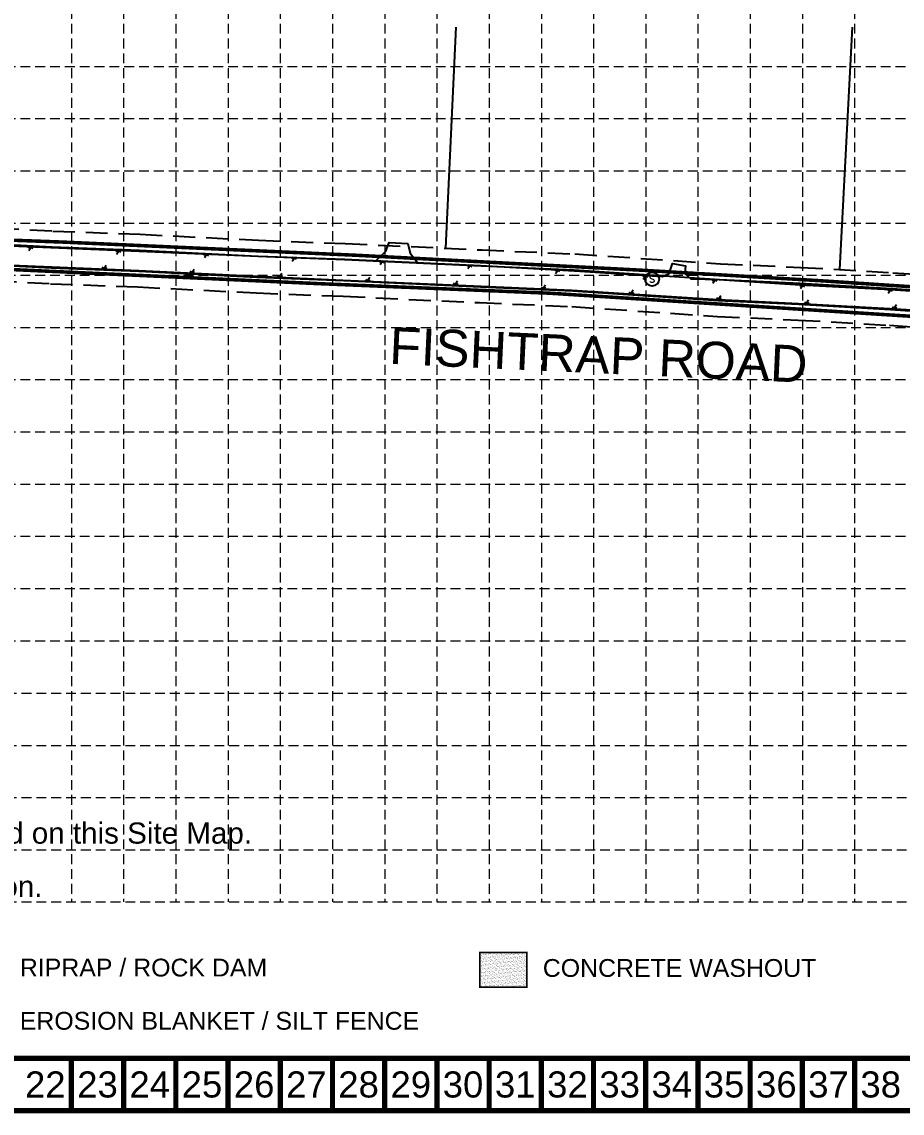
# Model space of a CAD drawing. Header units: feet. Extents: x 3367 to 7175, y 7285 to 9667.
# Drawn here: x 4680 to 5681, y 7285 to 8526 of the extents above; entities that cross this region are included whole.
import ezdxf
from ezdxf.enums import TextEntityAlignment as Align

# ---------------------------------------------------------------- set-up
doc = ezdxf.new("R2010")
doc.units = ezdxf.units.FT
doc.header["$MEASUREMENT"] = 0
doc.linetypes.add('DASHED2', pattern=[0.375, 0.25, -0.125])
doc.linetypes.add('HIDDEN', pattern=[0.375, 0.25, -0.125])
for name, color, linetype in [('ADJ', 11, 'Continuous'), ('BASE', 7, 'Continuous'), ('EX-DRIVE', 8, 'Continuous'), ('EX-EOA', 7, 'Continuous'), ('EX-ROW', 8, 'Continuous'), ('EX-SS-MH', 8, 'Continuous'), ('GRID', 254, 'HIDDEN'), ('LEGEND', 7, 'Continuous'), ('LIMITS OF DISTURBANCE', 1, 'HIDDEN'), ('PRO-PAV', 6, 'Continuous')]:
    doc.layers.add(name, color=color, linetype=linetype)
doc.styles.add("L200'", font='ARIAL.TTF', dxfattribs={"height": 0.001968503937008})
doc.styles.add('SIMPLEX', font='simplex.shx', dxfattribs={"height": 4})
doc.styles.get("Standard").update_dxf_attribs({"font": 'ARIAL.TTF'})

# ---------------------------------------------------------------- blocks, each defined once
blk = doc.blocks.new('A1')
at = {"layer": 'EX-EOA', "color": 8}
for p, q in [((-1.798913186947175, 0.06254075333708897), (-0.3307214988549276, 2.412947774899294)), ((0, 0), (2.936383376185404, 4.700814043126229)), ((1.798913186947175, -0.06254075333708897), (3.267104875039422, 2.287866268226935))]:
    blk.add_line(p, q, dxfattribs=at)
blk = doc.blocks.new('a2')
at = {"layer": 'EX-EOA', "color": 8}
for p, q in [((-1.79798654942897, 0.08511385361089197), (-3.295562378656086, -2.246680870566706)), ((0, 0), (-2.995151658456507, -4.663589448357015)), ((1.797986549428515, -0.08511385360725399), (0.3004107202009436, -2.416908577786671))]:
    blk.add_line(p, q, dxfattribs=at)

msp = doc.modelspace()

# ---------------------------------------------------------------- hatches: boundary and pattern name
at = {"layer": 'BASE'}
h = msp.add_hatch(dxfattribs=at)
h.set_pattern_fill('AR-SAND', color=30, scale=1.566639175678359, style=0)
h.set_pattern_definition([(37.49999999999999, (6526.549777965047, 7310.757409798366), (-0.0986878626220482, 3.018637601164244), [0, -2.381291547031107, 0, -2.663286598653211, 0, -2.545788660477335]), (7.499999999999998, (6526.549777965047, 7310.757409798366), (2.772601518675395, 4.421284585275445), [0, -1.284644124056254, 0, -2.146295670679353, 0, -0.8224855672311386]), (327.5, (6524.62281177896, 7310.757409798366), (4.878736639239833, 0.008865694968269416), [0, -0.7833195878391797, 0, -2.819950516221047, 0, -3.681602062844145]), (317.5, (6524.62281177896, 7310.757409798366), (4.709515705771924, 1.37500092356163), [0, -0.3916597939195898, 0, -1.848634227300464, 0, -2.114962887165786])])
h.paths.add_polyline_path([(5254.488233939873, 7428.255347974243), (5254.488233939873, 7467.421327366202), (5200.852742628693, 7467.421327366202), (5200.852742628693, 7428.255347974243)])

# ---------------------------------------------------------------- linework, layer by layer
at = {"layer": 'ADJ', "color": 7}
msp.add_line((5173.691888659876, 8520.23079899326), (5161.779288426156, 8268.86787602023), dxfattribs=at)
msp.add_lwpolyline([(5610.414968319408, 8244.536282850291), (5624.855464028324, 8520.23079899326)], dxfattribs=at)
at = {"layer": 'BASE', "const_width": 5.940000000000225}
for points in [[(3370.089398579349, 7287.740192107319), (7171.689398579493, 7287.740192107319), (7171.689398579493, 9663.740192107409), (3370.089398579349, 9663.740192107409)], [(3429.359656699937, 7347.124636830805), (7112.455346680825, 7347.021628724266), (7112.378581418374, 9604.368609852492), (3430.108134398214, 9604.436990884251)]]:
    msp.add_lwpolyline(points, close=True, dxfattribs=at)
at = {"layer": 'BASE', "color": 30, "const_width": 1.958298969597949}
msp.add_lwpolyline([(5200.852742628693, 7428.255347974244), (5254.488233939873, 7428.255347974244), (5254.488233939873, 7467.421327366203), (5200.852742628693, 7467.421327366203)], close=True, dxfattribs=at)
at = {"layer": 'BASE', "const_width": 5.940000000000225}
for points in [[(4736.289398579401, 7287.740192107319), (4736.289398579401, 7347.140192107321)], [(4795.689398579403, 7287.740192107319), (4795.689398579403, 7347.140192107321)], [(4855.089398579405, 7287.740192107319), (4855.089398579405, 7347.140192107321)], [(4914.489398579408, 7287.740192107319), (4914.489398579408, 7347.140192107321)], [(4973.889398579409, 7287.740192107319), (4973.889398579409, 7347.140192107321)], [(5033.289398579413, 7287.740192107319), (5033.289398579413, 7347.140192107321)], [(5092.689398579414, 7287.740192107319), (5092.689398579414, 7347.140192107321)], [(5152.089398579416, 7287.740192107319), (5152.089398579416, 7347.140192107321)], [(5211.489398579419, 7287.740192107319), (5211.489398579419, 7347.140192107321)], [(5270.889398579421, 7287.740192107319), (5270.889398579421, 7347.140192107321)], [(5330.289398579424, 7287.740192107319), (5330.289398579424, 7347.140192107321)], [(5389.689398579425, 7287.740192107319), (5389.689398579425, 7347.140192107321)], [(5449.089398579428, 7287.740192107319), (5449.089398579428, 7347.140192107321)], [(5508.48939857943, 7287.740192107319), (5508.48939857943, 7347.140192107321)], [(5567.889398579433, 7287.740192107319), (5567.889398579433, 7347.140192107321)], [(5627.289398579434, 7287.740192107319), (5627.289398579434, 7347.140192107321)]]:
    msp.add_lwpolyline(points, dxfattribs=at)
at = {"layer": 'EX-DRIVE', "color": 253}
for points in [[(3597.39727842994, 8289.369411264894), (3640.550751332265, 8287.076865072233), (3783.949051332265, 8283.623965072233), (3895.666251332265, 8281.682965072232), (4025.053151332265, 8277.605165072233), (4162.863151332265, 8273.506865072233), (4276.500751332265, 8271.648165072233), (4398.099551332265, 8262.113265072232), (4504.064751332266, 8256.964265072233), (4612.506151332265, 8251.776665072233), (4713.955051332265, 8247.625265072233), (4812.850451332266, 8243.509865072232), (4947.714951332266, 8237.041665072233), (5045.169751332265, 8232.453565072232), (5202.532451332265, 8225.759365072232), (5305.730851332266, 8221.161265072233), (5472.592051332265, 8210.514265072232), (5563.583751332266, 8205.986365072233), (5667.430151332264, 8200.438865072232), (5779.391151332266, 8193.403065072232)], [(4612.669251332265, 8273.840065072232), (4712.924351332265, 8269.701565072233), (4813.384351332264, 8265.502665072232), (4948.621851332266, 8259.935765072232), (5047.181551332265, 8256.448165072232), (5201.724351332265, 8249.375565072232), (5308.707551332265, 8243.294965072233), (5408.865851332264, 8236.602465072232), (5416.311551332265, 8240.004565072233), (5420.270351332265, 8251.464065072232), (5435.048851332265, 8248.952065072233), (5434.220951332265, 8240.150365072232), (5440.989951332265, 8234.205065072232), (5473.256151332265, 8233.118465072232), (5565.506151332265, 8227.349365072232), (5668.146851332265, 8222.003265072233), (5782.131451332265, 8214.378265072233)]]:
    msp.add_lwpolyline(points, dxfattribs=at)
at = {"layer": 'EX-DRIVE', "color": 7}
msp.add_lwpolyline([(5082.842224186688, 8254.816166203114), (5093.982651332266, 8265.426965072233), (5097.689151332264, 8275.512565072233), (5118.897251332266, 8274.229965072233), (5121.576951332265, 8263.099265072233), (5130.016433437464, 8252.657254158381)], dxfattribs=at)
at = {"layer": 'EX-ROW', "linetype": 'DASHED2', "ltscale": 100}
for points in [[(3597.397278429941, 8329.533262930649), (3642.471051340062, 8327.611338607869), (3784.602400419116, 8323.290000506217), (3897.983600479409, 8322.304051819021), (4025.456611970408, 8318.771977615463), (4162.452817311818, 8316.336008420598), (4278.194890601814, 8310.708526818444), (4401.458153375315, 8305.369703660666), (4505.697097977199, 8298.783506786775), (4614.238697681245, 8293.68024917055), (4715.062796238289, 8288.43592023245), (4814.63726123971, 8284.749113845755), (4948.999955126932, 8277.977181181086), (5047.877056645024, 8274.102087324014), (5203.407244994636, 8266.954923855756), (5309.081046044406, 8262.357890137902), (5474.581152502462, 8251.229444015209), (5566.09852554206, 8247.11649438454), (5670.822678244074, 8241.019198442405), (5782.723691572175, 8233.479952273588)], [(3597.39727842994, 8269.478743824147), (3640.281251324467, 8267.650191536595), (3783.429702245414, 8263.29792963825), (3896.89170218512, 8262.311278325444), (4024.092290694121, 8258.786752529002), (4160.462085352712, 8256.361921723868), (4275.439812062717, 8250.77160332602), (4398.267949289216, 8245.4516264838), (4502.396204687332, 8238.87242335769), (4611.271404983285, 8233.753480973915), (4712.394306426241, 8228.493609912015), (4812.017041424822, 8224.80501629871), (4946.314947537599, 8218.036348963378), (5045.325046019509, 8214.156042820452), (5200.726257669898, 8207.01480628871), (5305.764056620124, 8202.445440006564), (5471.22115016207, 8191.319886129257), (5563.007777122473, 8187.194835759925), (5667.062224420453, 8181.136531702061), (5779.249811092353, 8173.577977870875)]]:
    msp.add_lwpolyline(points, dxfattribs=at)
at = {"layer": 'EX-SS-MH', "color": 7}
msp.add_circle((5396.873051332264, 8233.684065072233), 7.922824290267863, dxfattribs=at)
at = {"layer": 'GRID', "color": 252, "linetype": 'HIDDEN', "lineweight": 0, "ltscale": 45}
for p, q in [((4736.289398579401, 9604.340192107407), (4736.289398579401, 7525.077843513585)), ((4795.689398579403, 9604.340192107407), (4795.689398579403, 7525.077843513585)), ((4855.089398579405, 9604.340192107407), (4855.089398579405, 7525.077843513585)), ((4914.489398579408, 9604.340192107407), (4914.489398579407, 7525.077843513585)), ((4973.889398579409, 9604.340192107407), (4973.889398579409, 7525.077843513585)), ((5033.289398579413, 9604.340192107407), (5033.289398579412, 7525.077843513585)), ((5092.689398579414, 9604.340192107407), (5092.689398579414, 7525.077843513585)), ((5152.089398579416, 9604.340192107407), (5152.089398579416, 7525.077843513585)), ((5211.489398579419, 9604.340192107407), (5211.489398579419, 7525.077843513585)), ((5270.889398579421, 9604.340192107407), (5270.889398579421, 7525.077843513585)), ((5330.289398579424, 9604.340192107407), (5330.289398579424, 7525.077843513585)), ((5389.689398579425, 9604.340192107407), (5389.689398579425, 7525.077843513585)), ((5449.089398579428, 9604.340192107407), (5449.089398579428, 7525.077843513585)), ((5508.48939857943, 9604.340192107407), (5508.48939857943, 7525.077843513585)), ((5567.889398579433, 9604.340192107407), (5567.889398579432, 7525.077843513585)), ((5627.289398579434, 9604.340192107407), (5627.289398579434, 7525.077843513585)), ((3429.489398579351, 8475.740192107363), (7112.289398579491, 8475.740192107363)), ((3429.489398579351, 8416.340192107362), (7112.289398579491, 8416.340192107362)), ((3429.489398579351, 8356.940192107359), (7112.289398579491, 8356.940192107359)), ((3429.489398579351, 8297.540192107357), (7112.289398579491, 8297.540192107357)), ((3429.489398579351, 8238.140192107354), (7112.289398579491, 8238.140192107354)), ((3429.489398579351, 8178.740192107352), (7112.289398579491, 8178.740192107352)), ((3429.489398579351, 8119.34019210735), (7112.289398579491, 8119.34019210735)), ((3429.489398579351, 8059.940192107348), (7112.289398579491, 8059.940192107348)), ((3429.489398579351, 8000.540192107345), (7112.289398579491, 8000.540192107345)), ((3429.489398579351, 7941.140192107343), (7112.289398579491, 7941.140192107343)), ((3429.489398579351, 7881.740192107341), (7112.289398579491, 7881.740192107341)), ((3429.489398579351, 7822.340192107339), (7112.289398579491, 7822.340192107339)), ((3430.821208628741, 7762.677843513595), (7113.621208628882, 7762.677843513595)), ((3430.821208628741, 7703.277843513592), (7113.621208628882, 7703.277843513592)), ((3430.821208628741, 7643.87784351359), (7113.621208628882, 7643.87784351359)), ((3430.821208628741, 7584.477843513588), (7113.621208628882, 7584.477843513588)), ((3430.821208628741, 7525.077843513585), (7113.621208628882, 7525.077843513585))]:
    msp.add_line(p, q, dxfattribs=at)
at = {"layer": 'LIMITS OF DISTURBANCE', "ltscale": 100, "const_width": 4}
for points in [[(3597.640318738475, 8316.762155036566), (3597.640318738475, 8316.762155036566), (3597.640318738475, 8316.762155036566), (3645.055685595155, 8314.382272287374), (3709.135901505211, 8312.399067103532), (3815.511653024983, 8309.613351813237), (3942.030117363418, 8307.176689950087), (4072.220651458712, 8304.42508322282), (4141.973830542487, 8302.52694397328), (4142.915270506292, 8321.349459969271), (4211.390778592857, 8318.827663680731), (4212.662767202444, 8298.906710406944), (4342.084896966753, 8294.293607163512), (4433.65789013774, 8290.179918121063), (4551.53635339512, 8282.36129486379), (4726.824567820335, 8275.84717574502), (5061.384979267375, 8260.810984209635), (5383.485023419064, 8243.935966709014), (5588.412155893468, 8231.885575769404), (5737.397706777392, 8222.0455521302)], [(5730.207961893193, 8188.94599984504), (5279.810346346971, 8217.714906143658), (5017.690155705863, 8228.5575251948), (4513.392598863113, 8251.732284701175), (4214.782713569719, 8267.965654836375), (4214.994728995665, 8249.528195750729), (4144.600410274401, 8251.338849047439), (4144.079085858841, 8269.16267362365), (3736.820667240598, 8276.527315103256), (3597.580619019744, 8282.309858054883), (3597.580619019744, 8282.309858054883)]]:
    msp.add_lwpolyline(points, dxfattribs=at)
at = {"layer": 'PRO-PAV', "color": 7}
for points in [[(3597.39727842994, 8311.516907198698), (3641.814111335384, 8309.622994486486), (3784.250590967005, 8305.292379245826), (3897.656030991122, 8304.306219770948), (4025.047315587522, 8300.776410089526), (4161.855597724087, 8298.343782411579), (4277.368367040085, 8292.727449770717), (4400.501092149485, 8287.394280507608), (4504.706829990238, 8280.81018175805), (4613.348509871857, 8275.70221871156), (4714.262249294676, 8270.453227136319), (4813.851195295243, 8266.76588458164), (4948.194452850132, 8259.994931515774), (5047.111453457366, 8256.118273972945), (5202.602948797212, 8248.972888585642), (5308.08594921712, 8244.384155098502), (5473.573151800345, 8233.256576649423), (5565.171301016182, 8229.139996797156), (5669.694542096991, 8223.054398420301), (5781.681527428229, 8215.509359952774)], [(3597.39727842994, 8287.495099556098), (3640.938191329146, 8285.638535657978), (3783.781511697524, 8281.29555089864), (3897.219271673408, 8280.309110373517), (4024.501587077008, 8276.78232005494), (4161.059304940444, 8274.354147732887), (4276.266335624446, 8268.752680373747), (4399.225010515045, 8263.427049636859), (4503.386472674293, 8256.845748386415), (4612.161592792673, 8251.731511432905), (4713.194853369855, 8246.476303008147), (4812.803107369289, 8242.788245562824), (4947.120449814398, 8236.01859862869), (5046.090649207164, 8232.139856171521), (5201.53055386732, 8224.996841558823), (5306.759153447409, 8220.419175045965), (5472.229150864188, 8209.292753495043), (5563.935001648349, 8205.171333347309), (5668.190360567538, 8199.101331724165), (5780.2919752363, 8191.54857019169)]]:
    msp.add_lwpolyline(points, dxfattribs=at)

# ---------------------------------------------------------------- block references
at = {"layer": 'EX-DRIVE'}
for name, p, rotation in [('a2', (4691.005604714695, 8270.606364258278), 357.6361897135546), ('a2', (4790.918840572246, 8266.441650072533), 357.606616557933), ('a2', (4890.833636107986, 8262.31455213449), 357.6428142898808), ('a2', (4990.758324547729, 8258.444738171924), 357.9733966311856), ('A1', (4772.827288487259, 8245.175375544633), 357.6170875114731), ('A1', (4872.723827713984, 8240.638294176168), 357.2541566026538), ('a2', (5090.677485347176, 8254.457588074056), 357.3797059465259), ('a2', (5190.572929311727, 8249.885906203508), 357.3797059465259), ('A1', (4972.610054584218, 8235.869621999645), 357.3045472972622), ('A1', (5072.504964016636, 8231.29072673283), 357.5641095688733), ('a2', (5290.418113189535, 8244.334481160466), 356.7469818771808), ('a2', (5390.206858755691, 8237.849244498588), 356.1772229725145), ('a2', (5469.123000251431, 8233.257653509805), 358.0712301111819), ('A1', (5172.414604307785, 8227.040576512753), 357.5641095688733), ('A1', (5272.318129319701, 8222.649999753061), 357.4488209730771), ('A1', (5372.149907856345, 8216.923229538435), 356.3490476429829), ('a2', (5568.935791255844, 8227.17073030069), 357.0184106215398), ('a2', (5668.799847773365, 8221.959582874257), 356.1729006227101), ('A1', (5471.946957360968, 8210.555426921197), 356.3490476429829), ('A1', (5571.821311691696, 8205.546312589971), 356.9421520324497), ('A1', (5671.676611837778, 8200.172011017476), 356.4041742290121)]:
    msp.add_blockref(name, p, dxfattribs=dict(at, rotation=rotation))

# ---------------------------------------------------------------- texts
at = {"layer": 'BASE', "color": 7, "style": "L200'"}
for s, p in [('Location of concrete washout will be determined in the field and will be reflected on this Site Map.', (3494.101947025298, 7591.408309055097)), ('BMPs are not to scale. Verify size/location/quantity in the field prior to installation.', (3493.317292451666, 7530.747782172331))]:
    msp.add_text(s, height=24.08933228581475, dxfattribs=at).set_placement(p)
at = {"layer": 'BASE'}
for s, p in [('22', (4706.589398579399, 7317.440192107319)), ('23', (4765.989398579402, 7317.440192107319)), ('24', (4825.389398579404, 7317.440192107319)), ('25', (4884.789398579406, 7317.440192107319)), ('26', (4944.189398579409, 7317.440192107319)), ('27', (5003.589398579411, 7317.440192107319)), ('28', (5062.989398579413, 7317.440192107319)), ('29', (5122.389398579416, 7317.440192107319)), ('30', (5181.789398579418, 7317.440192107319)), ('31', (5241.18939857942, 7317.440192107319)), ('32', (5300.589398579422, 7317.440192107319)), ('33', (5359.989398579424, 7317.440192107319)), ('34', (5419.389398579427, 7317.440192107319)), ('35', (5478.789398579429, 7317.440192107319)), ('36', (5538.189398579431, 7317.440192107319)), ('37', (5597.589398579434, 7317.440192107319)), ('38', (5656.989398579435, 7317.440192107319))]:
    msp.add_text(s, height=29.70000000000113, dxfattribs=at).set_placement(p, align=Align.MIDDLE_CENTER)
at = {"layer": 'EX-DRIVE', "color": 7, "insert": (5099.24129690754, 8179.33174784216), "char_height": 42, "width": 503.3447214770192, "attachment_point": 1, "rotation": 357.39131842564626}
msp.add_mtext('FISHTRAP ROAD', dxfattribs=at)
at = {"layer": 'EX-SS-MH', "color": 7, "style": 'SIMPLEX'}
msp.add_text('S', height=8, dxfattribs=at).set_placement((5396.873051332264, 8233.684065072233), align=Align.MIDDLE)
at = {"layer": 'LEGEND', "style": "L200'"}
for s, p in [('RIPRAP / ROCK DAM', (4677.650808828032, 7440.298650346149)), ('CONCRETE WASHOUT', (5272.574972376102, 7439.840252654573)), ('EROSION BLANKET / SILT FENCE', (4677.575545627827, 7379.747397140347))]:
    msp.add_text(s, height=20.25486011827315, dxfattribs=at).set_placement(p)

doc.saveas('drawing.dxf')
